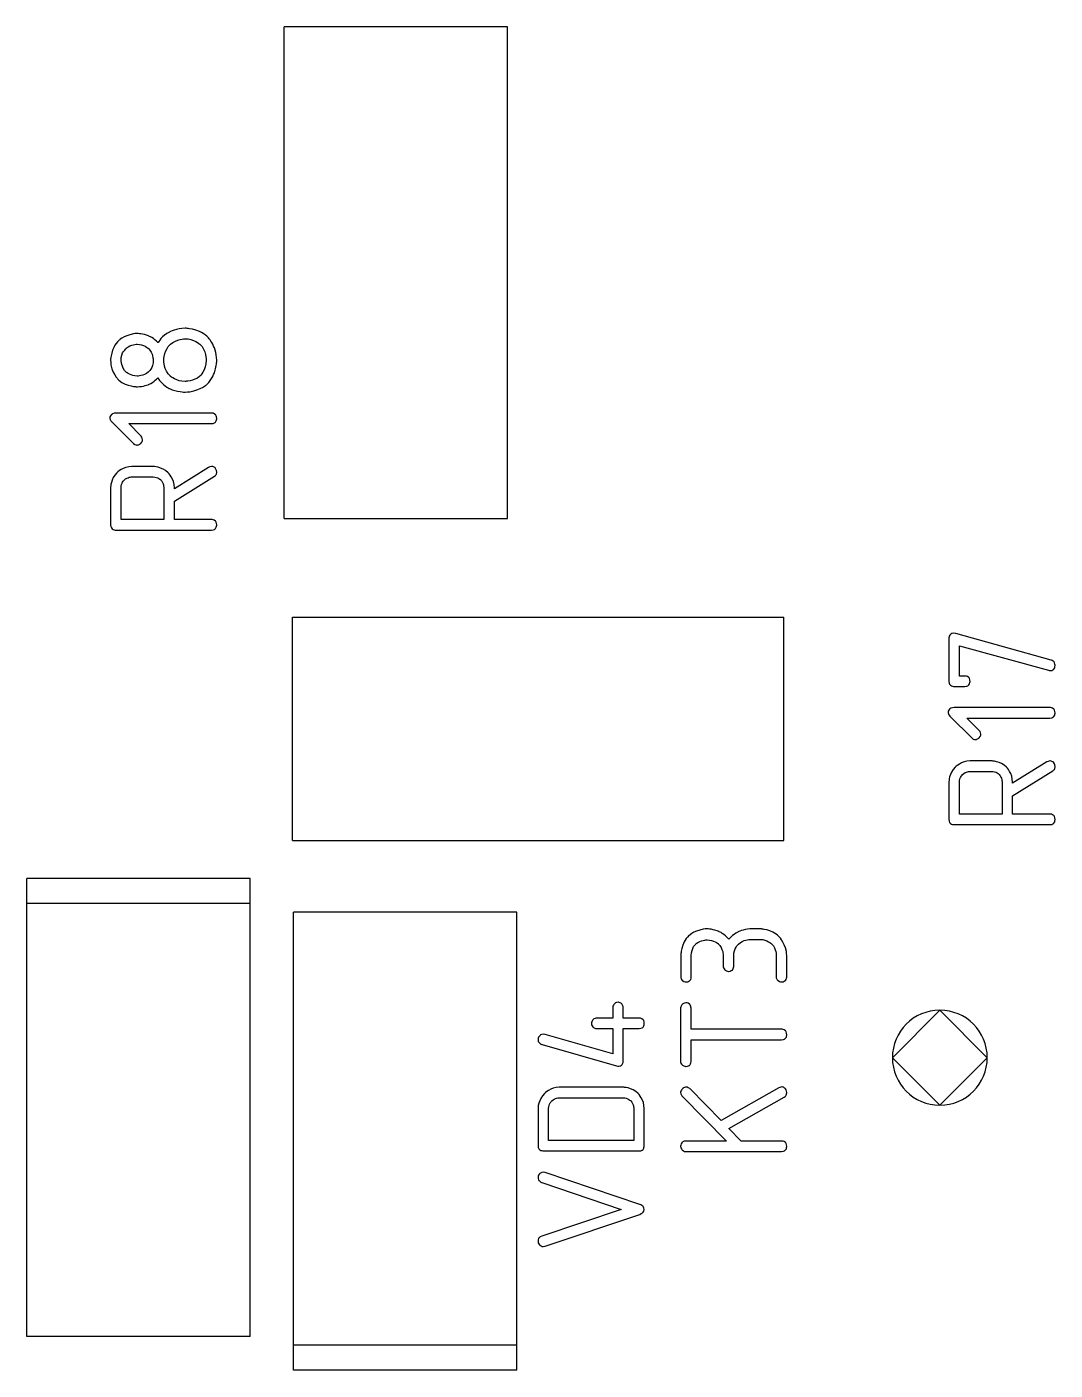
# Model space of a CAD drawing. Header units: inches. Extents: x 0 to 594, y -420 to 0.
# Drawn here: x 249.51 to 258.72, y -149.66 to -137.63 of the extents above; entities that cross this region are included whole.
import ezdxf

# ---------------------------------------------------------------- set-up
doc = ezdxf.new("R2010")
doc.units = ezdxf.units.IN
doc.header["$MEASUREMENT"] = 0

msp = doc.modelspace()

# ---------------------------------------------------------------- linework, layer by layer
at = {"color": 18, "true_color": 0x000000}
for p, q in [((253.812, -137.633), (251.812, -137.633)), ((251.812, -142.033), (251.812, -137.633)), ((253.812, -142.033), (253.812, -137.633)), ((250.896, -140.333), (250.871, -140.337)), ((250.925, -140.331), (250.896, -140.333)), ((250.926, -140.331), (250.925, -140.331)), ((250.93, -140.331), (250.926, -140.331)), ((250.936, -140.331), (250.93, -140.331)), ((250.943, -140.333), (250.936, -140.331)), ((250.953, -140.334), (250.943, -140.333)), ((250.964, -140.335), (250.953, -140.334)), ((250.991, -140.34), (250.964, -140.335)), ((250.32, -140.452), (250.307, -140.466)), ((250.333, -140.44), (250.32, -140.452)), ((250.334, -140.438), (250.333, -140.44)), ((250.335, -140.437), (250.334, -140.438)), ((250.34, -140.434), (250.335, -140.437)), ((250.345, -140.43), (250.34, -140.434)), ((250.359, -140.42), (250.345, -140.43)), ((250.379, -140.409), (250.359, -140.42)), ((250.403, -140.399), (250.379, -140.409)), ((250.431, -140.389), (250.403, -140.399)), ((250.462, -140.382), (250.431, -140.389)), ((250.479, -140.379), (250.462, -140.382)), ((250.498, -140.379), (250.479, -140.379)), ((250.5, -140.379), (250.498, -140.379)), ((250.506, -140.379), (250.5, -140.379)), ((250.517, -140.38), (250.506, -140.379)), ((250.53, -140.382), (250.517, -140.38)), ((250.545, -140.385), (250.53, -140.382)), ((250.562, -140.388), (250.545, -140.385)), ((250.581, -140.393), (250.562, -140.388)), ((250.599, -140.4), (250.581, -140.393)), ((250.602, -140.402), (250.599, -140.4)), ((250.607, -140.404), (250.602, -140.402)), ((250.616, -140.409), (250.607, -140.404)), ((250.627, -140.414), (250.616, -140.409)), ((250.641, -140.423), (250.627, -140.414)), ((250.655, -140.434), (250.641, -140.423)), ((250.67, -140.445), (250.655, -140.434)), ((250.682, -140.459), (250.67, -140.445)), ((250.689, -140.45), (250.684, -140.457)), ((250.698, -140.438), (250.689, -140.45)), ((250.709, -140.424), (250.698, -140.438)), ((250.723, -140.409), (250.709, -140.424)), ((250.741, -140.393), (250.723, -140.409)), ((250.761, -140.378), (250.741, -140.393)), ((250.785, -140.365), (250.761, -140.378)), ((250.788, -140.364), (250.785, -140.365)), ((250.796, -140.359), (250.788, -140.364)), ((250.809, -140.354), (250.796, -140.359)), ((250.827, -140.348), (250.809, -140.354)), ((250.816, -140.458), (250.839, -140.445)), ((250.847, -140.342), (250.827, -140.348)), ((250.839, -140.445), (250.86, -140.437)), ((250.871, -140.337), (250.847, -140.342)), ((250.86, -140.437), (250.881, -140.431)), ((250.881, -140.431), (250.898, -140.428)), ((250.898, -140.428), (250.912, -140.426)), ((250.912, -140.426), (250.918, -140.426)), ((250.918, -140.426), (250.922, -140.426)), ((250.922, -140.426), (250.923, -140.426)), ((250.923, -140.426), (250.925, -140.426)), ((250.925, -140.426), (250.953, -140.427)), ((250.953, -140.427), (250.978, -140.433)), ((250.978, -140.433), (251.001, -140.441)), ((251.022, -140.348), (250.991, -140.34)), ((251.001, -140.441), (251.021, -140.45)), ((251.021, -140.45), (251.036, -140.458)), ((251.054, -140.361), (251.022, -140.348)), ((251.071, -140.369), (251.054, -140.361)), ((251.088, -140.379), (251.071, -140.369)), ((251.105, -140.39), (251.088, -140.379)), ((251.121, -140.403), (251.105, -140.39)), ((251.122, -140.404), (251.121, -140.403)), ((251.125, -140.407), (251.122, -140.404)), ((251.129, -140.411), (251.125, -140.407)), ((251.135, -140.417), (251.129, -140.411)), ((251.142, -140.426), (251.135, -140.417)), ((251.149, -140.435), (251.142, -140.426)), ((251.157, -140.447), (251.149, -140.435)), ((251.164, -140.459), (251.157, -140.447)), ((250.268, -140.554), (250.262, -140.579)), ((250.276, -140.526), (250.268, -140.554)), ((250.289, -140.496), (250.276, -140.526)), ((250.297, -140.481), (250.289, -140.496)), ((250.307, -140.466), (250.297, -140.481)), ((250.354, -140.593), (250.359, -140.571)), ((250.359, -140.571), (250.366, -140.552)), ((250.366, -140.552), (250.375, -140.538)), ((250.375, -140.538), (250.385, -140.526)), ((250.385, -140.526), (250.392, -140.517)), ((250.392, -140.517), (250.397, -140.512)), ((250.397, -140.512), (250.399, -140.51)), ((250.399, -140.51), (250.414, -140.497)), ((250.414, -140.497), (250.431, -140.489)), ((250.431, -140.489), (250.447, -140.482)), ((250.447, -140.482), (250.462, -140.478)), ((250.462, -140.478), (250.476, -140.475)), ((250.476, -140.475), (250.486, -140.474)), ((250.486, -140.474), (250.493, -140.474)), ((250.493, -140.474), (250.496, -140.474)), ((250.496, -140.474), (250.517, -140.475)), ((250.517, -140.475), (250.536, -140.479)), ((250.536, -140.479), (250.553, -140.485)), ((250.553, -140.485), (250.567, -140.492)), ((250.567, -140.492), (250.579, -140.499)), ((250.579, -140.499), (250.588, -140.505)), ((250.588, -140.505), (250.593, -140.509)), ((250.593, -140.509), (250.595, -140.51)), ((250.595, -140.51), (250.61, -140.527)), ((250.61, -140.527), (250.62, -140.544)), ((250.62, -140.544), (250.629, -140.562)), ((250.629, -140.562), (250.634, -140.579)), ((250.684, -140.457), (250.682, -140.458)), ((250.682, -140.458), (250.682, -140.459)), ((250.737, -140.585), (250.744, -140.557)), ((250.744, -140.557), (250.754, -140.533)), ((250.754, -140.533), (250.764, -140.512)), ((250.764, -140.512), (250.775, -140.495)), ((250.775, -140.495), (250.785, -140.483)), ((250.785, -140.483), (250.792, -140.476)), ((250.792, -140.476), (250.794, -140.474)), ((250.794, -140.474), (250.795, -140.474)), ((250.795, -140.474), (250.816, -140.458)), ((251.036, -140.458), (251.047, -140.466)), ((251.047, -140.466), (251.054, -140.472)), ((251.054, -140.472), (251.057, -140.474)), ((251.057, -140.474), (251.077, -140.495)), ((251.077, -140.495), (251.091, -140.519)), ((251.091, -140.519), (251.101, -140.543)), ((251.101, -140.543), (251.108, -140.565)), ((251.108, -140.565), (251.112, -140.586)), ((251.173, -140.474), (251.164, -140.459)), ((251.181, -140.49), (251.173, -140.474)), ((251.188, -140.507), (251.181, -140.49)), ((251.195, -140.527), (251.188, -140.507)), ((251.201, -140.547), (251.195, -140.527)), ((251.205, -140.569), (251.201, -140.547)), ((251.208, -140.592), (251.205, -140.569)), ((250.259, -140.599), (250.258, -140.606)), ((250.258, -140.606), (250.258, -140.617)), ((250.258, -140.606), (250.258, -140.606)), ((250.258, -140.617), (250.259, -140.638)), ((250.261, -140.589), (250.259, -140.599)), ((250.259, -140.638), (250.261, -140.657)), ((250.262, -140.579), (250.261, -140.589)), ((250.261, -140.657), (250.269, -140.693)), ((250.269, -140.693), (250.282, -140.723)), ((250.352, -140.617), (250.354, -140.593)), ((250.352, -140.627), (250.352, -140.617)), ((250.355, -140.64), (250.352, -140.627)), ((250.354, -140.593), (250.354, -140.593)), ((250.358, -140.654), (250.355, -140.64)), ((250.364, -140.671), (250.358, -140.654)), ((250.372, -140.689), (250.364, -140.671)), ((250.383, -140.708), (250.372, -140.689)), ((250.617, -140.696), (250.609, -140.709)), ((250.626, -140.682), (250.617, -140.696)), ((250.633, -140.664), (250.626, -140.682)), ((250.638, -140.641), (250.633, -140.664)), ((250.634, -140.579), (250.637, -140.595)), ((250.637, -140.595), (250.638, -140.606)), ((250.638, -140.606), (250.64, -140.614)), ((250.64, -140.617), (250.638, -140.641)), ((250.64, -140.614), (250.64, -140.617)), ((250.734, -140.6), (250.737, -140.585)), ((250.734, -140.626), (250.734, -140.6)), ((250.736, -140.633), (250.734, -140.626)), ((250.737, -140.648), (250.736, -140.633)), ((250.737, -140.585), (250.737, -140.585)), ((250.741, -140.669), (250.737, -140.648)), ((250.748, -140.692), (250.741, -140.669)), ((250.76, -140.716), (250.748, -140.692)), ((251.105, -140.676), (251.097, -140.702)), ((251.112, -140.648), (251.105, -140.676)), ((251.112, -140.586), (251.114, -140.602)), ((251.115, -140.617), (251.112, -140.648)), ((251.114, -140.602), (251.115, -140.609)), ((251.115, -140.609), (251.115, -140.617)), ((251.188, -140.729), (251.198, -140.695)), ((251.198, -140.695), (251.202, -140.678)), ((251.202, -140.678), (251.205, -140.664)), ((251.205, -140.664), (251.207, -140.651)), ((251.207, -140.651), (251.208, -140.64)), ((251.209, -140.617), (251.208, -140.592)), ((251.208, -140.64), (251.209, -140.63)), ((251.209, -140.63), (251.209, -140.617)), ((250.282, -140.723), (250.295, -140.748)), ((250.295, -140.748), (250.309, -140.77)), ((250.309, -140.77), (250.316, -140.778)), ((250.316, -140.778), (250.321, -140.784)), ((250.321, -140.784), (250.326, -140.789)), ((250.326, -140.789), (250.33, -140.794)), ((250.33, -140.794), (250.331, -140.795)), ((250.331, -140.795), (250.333, -140.796)), ((250.333, -140.796), (250.359, -140.816)), ((250.359, -140.816), (250.388, -140.83)), ((250.399, -140.724), (250.383, -140.708)), ((250.4, -140.726), (250.399, -140.724)), ((250.406, -140.73), (250.4, -140.726)), ((250.414, -140.736), (250.406, -140.73)), ((250.426, -140.741), (250.414, -140.736)), ((250.441, -140.748), (250.426, -140.741)), ((250.457, -140.754), (250.441, -140.748)), ((250.476, -140.758), (250.457, -140.754)), ((250.496, -140.76), (250.476, -140.758)), ((250.499, -140.76), (250.496, -140.76)), ((250.506, -140.76), (250.499, -140.76)), ((250.517, -140.758), (250.506, -140.76)), ((250.53, -140.755), (250.517, -140.758)), ((250.547, -140.751), (250.53, -140.755)), ((250.562, -140.744), (250.547, -140.751)), ((250.579, -140.736), (250.562, -140.744)), ((250.595, -140.724), (250.579, -140.736)), ((250.596, -140.723), (250.595, -140.724)), ((250.602, -140.717), (250.596, -140.723)), ((250.609, -140.709), (250.602, -140.717)), ((250.617, -140.826), (250.633, -140.816)), ((250.633, -140.816), (250.647, -140.806)), ((250.647, -140.806), (250.658, -140.796)), ((250.658, -140.796), (250.668, -140.788)), ((250.668, -140.788), (250.675, -140.781)), ((250.675, -140.781), (250.679, -140.777)), ((250.679, -140.777), (250.681, -140.775)), ((250.681, -140.775), (250.696, -140.798)), ((250.696, -140.798), (250.713, -140.817)), ((250.774, -140.74), (250.76, -140.716)), ((250.794, -140.761), (250.774, -140.74)), ((250.796, -140.762), (250.794, -140.761)), ((250.803, -140.768), (250.796, -140.762)), ((250.815, -140.775), (250.803, -140.768)), ((250.83, -140.784), (250.815, -140.775)), ((250.85, -140.794), (250.83, -140.784)), ((250.873, -140.801), (250.85, -140.794)), ((250.896, -140.806), (250.873, -140.801)), ((250.925, -140.808), (250.896, -140.806)), ((250.926, -140.808), (250.925, -140.808)), ((250.927, -140.808), (250.926, -140.808)), ((250.932, -140.808), (250.927, -140.808)), ((250.937, -140.806), (250.932, -140.808)), ((250.951, -140.805), (250.937, -140.806)), ((250.97, -140.802), (250.951, -140.805)), ((250.991, -140.796), (250.97, -140.802)), ((251.012, -140.788), (250.991, -140.796)), ((251.035, -140.777), (251.012, -140.788)), ((251.056, -140.761), (251.035, -140.777)), ((251.059, -140.758), (251.056, -140.761)), ((251.066, -140.751), (251.059, -140.758)), ((251.074, -140.739), (251.066, -140.751)), ((251.085, -140.723), (251.074, -140.739)), ((251.097, -140.702), (251.085, -140.723)), ((251.122, -140.832), (251.138, -140.816)), ((251.138, -140.816), (251.15, -140.799)), ((251.15, -140.799), (251.163, -140.782)), ((251.163, -140.782), (251.173, -140.764)), ((251.173, -140.764), (251.181, -140.746)), ((251.181, -140.746), (251.188, -140.729)), ((250.388, -140.83), (250.416, -140.84)), ((250.416, -140.84), (250.441, -140.847)), ((250.441, -140.847), (250.464, -140.851)), ((250.464, -140.851), (250.474, -140.853)), ((250.474, -140.853), (250.482, -140.853)), ((250.482, -140.853), (250.488, -140.854)), ((250.488, -140.854), (250.493, -140.854)), ((250.493, -140.854), (250.496, -140.854)), ((250.496, -140.854), (250.498, -140.854)), ((250.498, -140.854), (250.517, -140.853)), ((250.517, -140.853), (250.536, -140.851)), ((250.536, -140.851), (250.553, -140.848)), ((250.553, -140.848), (250.568, -140.844)), ((250.568, -140.844), (250.581, -140.84)), ((250.581, -140.84), (250.591, -140.837)), ((250.591, -140.837), (250.596, -140.836)), ((250.596, -140.836), (250.599, -140.834)), ((250.599, -140.834), (250.617, -140.826)), ((250.713, -140.817), (250.732, -140.834)), ((250.732, -140.834), (250.747, -140.847)), ((250.747, -140.847), (250.763, -140.858)), ((250.763, -140.858), (250.774, -140.865)), ((250.774, -140.865), (250.782, -140.87)), ((250.782, -140.87), (250.784, -140.871)), ((250.784, -140.871), (250.785, -140.871)), ((250.785, -140.871), (250.809, -140.881)), ((250.809, -140.881), (250.834, -140.889)), ((250.834, -140.889), (250.858, -140.895)), ((250.858, -140.895), (250.88, -140.898)), ((250.88, -140.898), (250.898, -140.901)), ((250.898, -140.901), (250.912, -140.902)), ((250.912, -140.902), (250.918, -140.902)), ((250.918, -140.902), (250.922, -140.902)), ((250.922, -140.902), (250.923, -140.902)), ((250.923, -140.902), (250.925, -140.902)), ((250.925, -140.902), (250.946, -140.901)), ((250.946, -140.901), (250.967, -140.899)), ((250.967, -140.899), (251.005, -140.891)), ((251.005, -140.891), (251.039, -140.879)), ((251.039, -140.879), (251.067, -140.867)), ((251.067, -140.867), (251.08, -140.86)), ((251.08, -140.86), (251.091, -140.854)), ((251.091, -140.854), (251.099, -140.848)), ((251.099, -140.848), (251.108, -140.843)), ((251.108, -140.843), (251.114, -140.839)), ((251.114, -140.839), (251.118, -140.834)), ((251.118, -140.834), (251.121, -140.833)), ((251.121, -140.833), (251.122, -140.832)), ((250.252, -141.123), (250.251, -141.129)), ((250.251, -141.129), (250.251, -141.13)), ((250.251, -141.129), (250.251, -141.129)), ((250.251, -141.13), (250.252, -141.139)), ((250.256, -141.115), (250.252, -141.123)), ((250.252, -141.139), (250.254, -141.146)), ((250.254, -141.146), (250.255, -141.152)), ((250.255, -141.152), (250.256, -141.153)), ((250.265, -141.104), (250.256, -141.115)), ((250.256, -141.153), (250.261, -141.16)), ((250.261, -141.16), (250.266, -141.167)), ((250.268, -141.102), (250.265, -141.104)), ((250.266, -141.167), (250.271, -141.171)), ((250.276, -141.097), (250.268, -141.102)), ((250.271, -141.171), (250.272, -141.173)), ((250.272, -141.173), (250.464, -141.363)), ((250.289, -141.092), (250.276, -141.097)), ((250.306, -141.091), (250.289, -141.092)), ((251.163, -141.091), (250.306, -141.091)), ((251.164, -141.091), (251.163, -141.091)), ((251.167, -141.091), (251.164, -141.091)), ((251.176, -141.092), (251.167, -141.091)), ((251.187, -141.097), (251.176, -141.092)), ((251.198, -141.105), (251.187, -141.097)), ((251.19, -141.178), (251.195, -141.174)), ((251.195, -141.174), (251.198, -141.171)), ((251.2, -141.108), (251.198, -141.105)), ((251.198, -141.171), (251.205, -141.16)), ((251.204, -141.114), (251.2, -141.108)), ((251.208, -141.125), (251.204, -141.114)), ((251.205, -141.16), (251.208, -141.15)), ((251.209, -141.139), (251.208, -141.125)), ((251.208, -141.15), (251.209, -141.142)), ((251.209, -141.142), (251.209, -141.139)), ((250.53, -141.295), (250.42, -141.185)), ((250.42, -141.185), (251.163, -141.185)), ((250.533, -141.298), (250.53, -141.295)), ((251.163, -141.185), (251.178, -141.183)), ((251.178, -141.183), (251.19, -141.178)), ((250.464, -141.363), (250.475, -141.371)), ((250.475, -141.371), (250.486, -141.376)), ((250.486, -141.376), (250.493, -141.377)), ((250.493, -141.377), (250.495, -141.377)), ((250.495, -141.377), (250.496, -141.377)), ((250.496, -141.377), (250.503, -141.376)), ((250.503, -141.376), (250.509, -141.374)), ((250.509, -141.374), (250.52, -141.369)), ((250.52, -141.369), (250.527, -141.364)), ((250.527, -141.364), (250.529, -141.362)), ((250.529, -141.362), (250.53, -141.362)), ((250.53, -141.362), (250.538, -141.35)), ((250.537, -141.305), (250.533, -141.298)), ((250.541, -141.317), (250.537, -141.305)), ((250.538, -141.35), (250.543, -141.339)), ((250.544, -141.329), (250.541, -141.317)), ((250.543, -141.339), (250.544, -141.332)), ((250.544, -141.332), (250.544, -141.329)), ((250.296, -141.645), (250.282, -141.668)), ((250.314, -141.624), (250.296, -141.645)), ((250.317, -141.621), (250.314, -141.624)), ((250.324, -141.615), (250.317, -141.621)), ((250.337, -141.605), (250.324, -141.615)), ((250.352, -141.596), (250.337, -141.605)), ((250.372, -141.586), (250.352, -141.596)), ((250.395, -141.576), (250.372, -141.586)), ((250.42, -141.57), (250.395, -141.576)), ((250.448, -141.567), (250.42, -141.57)), ((250.638, -141.567), (250.448, -141.567)), ((250.64, -141.567), (250.638, -141.567)), ((250.641, -141.567), (250.64, -141.567)), ((250.646, -141.567), (250.641, -141.567)), ((250.651, -141.569), (250.646, -141.567)), ((250.667, -141.57), (250.651, -141.569)), ((250.685, -141.574), (250.667, -141.57)), ((250.706, -141.582), (250.685, -141.574)), ((250.729, -141.591), (250.706, -141.582)), ((250.751, -141.605), (250.729, -141.591)), ((250.774, -141.624), (250.751, -141.605)), ((250.777, -141.627), (250.774, -141.624)), ((250.782, -141.634), (250.777, -141.627)), ((250.791, -141.646), (250.782, -141.634)), ((250.801, -141.662), (250.791, -141.646)), ((251.136, -141.576), (250.829, -141.768)), ((250.829, -141.88), (251.188, -141.656)), ((251.147, -141.572), (251.136, -141.576)), ((251.163, -141.567), (251.147, -141.572)), ((251.164, -141.567), (251.163, -141.567)), ((251.166, -141.567), (251.164, -141.567)), ((251.174, -141.569), (251.166, -141.567)), ((251.185, -141.574), (251.174, -141.569)), ((251.191, -141.577), (251.185, -141.574)), ((251.188, -141.656), (251.197, -141.649)), ((251.197, -141.583), (251.191, -141.577)), ((251.198, -141.586), (251.197, -141.583)), ((251.197, -141.649), (251.202, -141.644)), ((251.202, -141.593), (251.198, -141.586)), ((251.208, -141.604), (251.202, -141.593)), ((251.202, -141.644), (251.205, -141.639)), ((251.205, -141.639), (251.207, -141.638)), ((251.207, -141.638), (251.208, -141.631)), ((251.209, -141.618), (251.208, -141.604)), ((251.208, -141.631), (251.209, -141.624)), ((251.209, -141.624), (251.209, -141.618)), ((250.259, -141.745), (250.258, -141.751)), ((250.258, -141.751), (250.258, -142.092)), ((250.258, -141.751), (250.258, -141.751)), ((250.261, -141.73), (250.259, -141.745)), ((250.265, -141.711), (250.261, -141.73)), ((250.272, -141.69), (250.265, -141.711)), ((250.282, -141.668), (250.272, -141.69)), ((250.352, -141.758), (250.354, -141.744)), ((250.352, -142.044), (250.352, -141.758)), ((250.354, -141.744), (250.357, -141.73)), ((250.354, -141.744), (250.354, -141.744)), ((250.357, -141.73), (250.361, -141.718)), ((250.361, -141.718), (250.366, -141.708)), ((250.366, -141.708), (250.372, -141.701)), ((250.372, -141.701), (250.376, -141.694)), ((250.376, -141.694), (250.379, -141.691)), ((250.379, -141.691), (250.381, -141.69)), ((250.381, -141.69), (250.392, -141.68)), ((250.392, -141.68), (250.403, -141.673)), ((250.403, -141.673), (250.414, -141.669)), ((250.414, -141.669), (250.424, -141.665)), ((250.424, -141.665), (250.434, -141.663)), ((250.434, -141.663), (250.441, -141.662)), ((250.441, -141.662), (250.447, -141.662)), ((250.447, -141.662), (250.448, -141.662)), ((250.448, -141.662), (250.64, -141.662)), ((250.64, -141.662), (250.655, -141.663)), ((250.655, -141.663), (250.668, -141.666)), ((250.668, -141.666), (250.681, -141.67)), ((250.681, -141.67), (250.691, -141.676)), ((250.691, -141.676), (250.698, -141.682)), ((250.698, -141.682), (250.705, -141.686)), ((250.705, -141.686), (250.708, -141.689)), ((250.708, -141.689), (250.709, -141.69)), ((250.709, -141.69), (250.717, -141.701)), ((250.717, -141.701), (250.723, -141.713)), ((250.723, -141.713), (250.729, -141.724)), ((250.729, -141.724), (250.732, -141.734)), ((250.732, -141.734), (250.733, -141.744)), ((250.733, -141.744), (250.734, -141.751)), ((250.734, -141.751), (250.734, -142.044)), ((250.812, -141.682), (250.801, -141.662)), ((250.82, -141.704), (250.812, -141.682)), ((250.826, -141.731), (250.82, -141.704)), ((250.829, -141.759), (250.826, -141.731)), ((250.829, -141.768), (250.829, -141.759)), ((250.829, -142.044), (250.829, -141.88)), ((250.258, -142.092), (250.259, -142.107)), ((250.259, -142.107), (250.265, -142.119)), ((250.265, -142.119), (250.273, -142.127)), ((250.273, -142.127), (250.282, -142.133)), ((250.282, -142.133), (250.29, -142.136)), ((250.29, -142.136), (250.299, -142.137)), ((250.299, -142.137), (250.304, -142.138)), ((250.304, -142.138), (250.306, -142.138)), ((250.306, -142.138), (251.163, -142.138)), ((250.734, -142.044), (250.352, -142.044)), ((251.163, -142.044), (250.829, -142.044)), ((251.164, -142.044), (251.163, -142.044)), ((251.163, -142.138), (251.178, -142.136)), ((251.167, -142.044), (251.164, -142.044)), ((251.176, -142.045), (251.167, -142.044)), ((251.187, -142.05), (251.176, -142.045)), ((251.178, -142.136), (251.19, -142.131)), ((251.198, -142.058), (251.187, -142.05)), ((251.19, -142.131), (251.195, -142.127)), ((251.195, -142.127), (251.198, -142.124)), ((251.2, -142.061), (251.198, -142.058)), ((251.198, -142.124), (251.205, -142.113)), ((251.204, -142.066), (251.2, -142.061)), ((251.208, -142.078), (251.204, -142.066)), ((251.205, -142.113), (251.208, -142.103)), ((251.209, -142.092), (251.208, -142.078)), ((251.208, -142.103), (251.209, -142.095)), ((251.209, -142.095), (251.209, -142.092)), ((251.812, -142.033), (253.812, -142.033)), ((251.888, -144.918), (251.888, -142.918)), ((251.888, -142.918), (256.288, -142.918)), ((256.288, -144.918), (256.288, -142.918)), ((257.768, -143.094), (257.766, -143.103)), ((257.77, -143.086), (257.768, -143.094)), ((257.776, -143.077), (257.77, -143.086)), ((257.783, -143.069), (257.776, -143.077)), ((257.793, -143.063), (257.783, -143.069)), ((257.806, -143.062), (257.793, -143.063)), ((257.827, -143.065), (257.806, -143.062)), ((258.683, -143.303), (257.827, -143.065)), ((257.766, -143.103), (257.766, -143.492)), ((257.766, -143.103), (257.766, -143.103)), ((257.861, -143.444), (257.861, -143.173)), ((257.861, -143.173), (258.659, -143.393)), ((258.685, -143.303), (258.683, -143.303)), ((258.691, -143.306), (258.685, -143.303)), ((258.699, -143.31), (258.691, -143.306)), ((258.708, -143.318), (258.699, -143.31)), ((258.709, -143.321), (258.708, -143.318)), ((258.712, -143.327), (258.709, -143.321)), ((258.716, -143.337), (258.712, -143.327)), ((258.718, -143.348), (258.716, -143.337)), ((257.909, -143.444), (257.861, -143.444)), ((257.91, -143.444), (257.909, -143.444)), ((257.913, -143.444), (257.91, -143.444)), ((257.917, -143.444), (257.913, -143.444)), ((257.923, -143.445), (257.917, -143.444)), ((257.934, -143.449), (257.923, -143.445)), ((257.945, -143.458), (257.934, -143.449)), ((257.947, -143.461), (257.945, -143.458)), ((257.951, -143.466), (257.947, -143.461)), ((258.659, -143.393), (258.663, -143.394)), ((258.663, -143.394), (258.667, -143.396)), ((258.667, -143.396), (258.671, -143.396)), ((258.671, -143.396), (258.673, -143.396)), ((258.673, -143.396), (258.687, -143.394)), ((258.687, -143.394), (258.698, -143.389)), ((258.698, -143.389), (258.704, -143.385)), ((258.704, -143.385), (258.707, -143.383)), ((258.707, -143.383), (258.714, -143.372)), ((258.714, -143.372), (258.716, -143.361)), ((258.716, -143.361), (258.718, -143.351)), ((258.718, -143.351), (258.718, -143.348)), ((257.766, -143.492), (257.768, -143.507)), ((257.768, -143.507), (257.773, -143.518)), ((257.773, -143.518), (257.782, -143.527)), ((257.782, -143.527), (257.79, -143.533)), ((257.79, -143.533), (257.799, -143.535)), ((257.799, -143.535), (257.807, -143.537)), ((257.807, -143.537), (257.813, -143.538)), ((257.813, -143.538), (257.814, -143.538)), ((257.814, -143.538), (257.91, -143.538)), ((257.91, -143.538), (257.926, -143.535)), ((257.926, -143.535), (257.937, -143.531)), ((257.937, -143.531), (257.942, -143.527)), ((257.942, -143.527), (257.945, -143.524)), ((257.945, -143.524), (257.952, -143.513)), ((257.955, -143.478), (257.951, -143.466)), ((257.952, -143.513), (257.955, -143.503)), ((257.957, -143.492), (257.955, -143.478)), ((257.955, -143.503), (257.957, -143.494)), ((257.957, -143.494), (257.957, -143.492)), ((257.761, -143.759), (257.759, -143.765)), ((257.759, -143.765), (257.759, -143.767)), ((257.759, -143.765), (257.759, -143.765)), ((257.759, -143.767), (257.761, -143.775)), ((257.765, -143.751), (257.761, -143.759)), ((257.761, -143.775), (257.762, -143.782)), ((257.762, -143.782), (257.763, -143.788)), ((257.763, -143.788), (257.765, -143.789)), ((257.773, -143.74), (257.765, -143.751)), ((257.765, -143.789), (257.769, -143.796)), ((257.769, -143.796), (257.775, -143.803)), ((257.776, -143.738), (257.773, -143.74)), ((257.775, -143.803), (257.779, -143.807)), ((257.785, -143.733), (257.776, -143.738)), ((257.779, -143.807), (257.78, -143.809)), ((257.78, -143.809), (257.972, -143.999)), ((257.797, -143.728), (257.785, -143.733)), ((257.814, -143.727), (257.797, -143.728)), ((258.671, -143.727), (257.814, -143.727)), ((258.038, -143.931), (257.928, -143.822)), ((257.928, -143.822), (258.671, -143.822)), ((258.673, -143.727), (258.671, -143.727)), ((258.671, -143.822), (258.687, -143.819)), ((258.675, -143.727), (258.673, -143.727)), ((258.684, -143.728), (258.675, -143.727)), ((258.695, -143.733), (258.684, -143.728)), ((258.687, -143.819), (258.698, -143.814)), ((258.707, -143.741), (258.695, -143.733)), ((258.698, -143.814), (258.704, -143.81)), ((258.704, -143.81), (258.707, -143.807)), ((258.708, -143.744), (258.707, -143.741)), ((258.707, -143.807), (258.714, -143.796)), ((258.712, -143.75), (258.708, -143.744)), ((258.716, -143.761), (258.712, -143.75)), ((258.714, -143.796), (258.716, -143.786)), ((258.718, -143.775), (258.716, -143.761)), ((258.716, -143.786), (258.718, -143.778)), ((258.718, -143.778), (258.718, -143.775)), ((258.041, -143.934), (258.038, -143.931)), ((258.045, -143.941), (258.041, -143.934)), ((258.05, -143.953), (258.045, -143.941)), ((257.972, -143.999), (257.983, -144.008)), ((257.983, -144.008), (257.995, -144.012)), ((257.995, -144.012), (258.002, -144.013)), ((258.002, -144.013), (258.003, -144.013)), ((258.003, -144.013), (258.004, -144.013)), ((258.004, -144.013), (258.012, -144.012)), ((258.012, -144.012), (258.017, -144.01)), ((258.017, -144.01), (258.028, -144.005)), ((258.028, -144.005), (258.035, -144.001)), ((258.035, -144.001), (258.037, -143.998)), ((258.037, -143.998), (258.038, -143.998)), ((258.038, -143.998), (258.047, -143.986)), ((258.047, -143.986), (258.051, -143.975)), ((258.052, -143.965), (258.05, -143.953)), ((258.051, -143.975), (258.052, -143.968)), ((258.052, -143.968), (258.052, -143.965)), ((257.79, -144.304), (257.78, -144.326)), ((257.804, -144.281), (257.79, -144.304)), ((257.823, -144.26), (257.804, -144.281)), ((257.825, -144.257), (257.823, -144.26)), ((257.832, -144.251), (257.825, -144.257)), ((257.845, -144.242), (257.832, -144.251)), ((257.861, -144.232), (257.845, -144.242)), ((257.88, -144.222), (257.861, -144.232)), ((257.903, -144.212), (257.88, -144.222)), ((257.928, -144.206), (257.903, -144.212)), ((257.923, -144.305), (257.933, -144.301)), ((257.957, -144.204), (257.928, -144.206)), ((257.933, -144.301), (257.942, -144.299)), ((257.942, -144.299), (257.949, -144.298)), ((257.949, -144.298), (257.955, -144.298)), ((257.955, -144.298), (257.957, -144.298)), ((258.147, -144.204), (257.957, -144.204)), ((257.957, -144.298), (258.148, -144.298)), ((258.148, -144.204), (258.147, -144.204)), ((258.15, -144.204), (258.148, -144.204)), ((258.148, -144.298), (258.164, -144.299)), ((258.154, -144.204), (258.15, -144.204)), ((258.16, -144.205), (258.154, -144.204)), ((258.175, -144.206), (258.16, -144.205)), ((258.164, -144.299), (258.176, -144.302)), ((258.193, -144.211), (258.175, -144.206)), ((258.176, -144.302), (258.189, -144.306)), ((258.215, -144.218), (258.193, -144.211)), ((258.237, -144.228), (258.215, -144.218)), ((258.26, -144.242), (258.237, -144.228)), ((258.282, -144.26), (258.26, -144.242)), ((258.285, -144.263), (258.282, -144.26)), ((258.291, -144.27), (258.285, -144.263)), ((258.299, -144.282), (258.291, -144.27)), ((258.309, -144.298), (258.299, -144.282)), ((258.32, -144.318), (258.309, -144.298)), ((258.644, -144.212), (258.337, -144.404)), ((258.337, -144.516), (258.697, -144.292)), ((258.656, -144.208), (258.644, -144.212)), ((258.671, -144.204), (258.656, -144.208)), ((258.673, -144.204), (258.671, -144.204)), ((258.674, -144.204), (258.673, -144.204)), ((258.683, -144.205), (258.674, -144.204)), ((258.694, -144.211), (258.683, -144.205)), ((258.699, -144.213), (258.694, -144.211)), ((258.697, -144.292), (258.705, -144.285)), ((258.705, -144.219), (258.699, -144.213)), ((258.707, -144.222), (258.705, -144.219)), ((258.705, -144.285), (258.711, -144.28)), ((258.711, -144.229), (258.707, -144.222)), ((258.716, -144.24), (258.711, -144.229)), ((258.711, -144.28), (258.714, -144.275)), ((258.714, -144.275), (258.715, -144.274)), ((258.715, -144.274), (258.716, -144.267)), ((258.718, -144.254), (258.716, -144.24)), ((258.716, -144.267), (258.718, -144.26)), ((258.718, -144.26), (258.718, -144.254)), ((257.768, -144.381), (257.766, -144.387)), ((257.766, -144.387), (257.766, -144.728)), ((257.766, -144.387), (257.766, -144.387)), ((257.769, -144.366), (257.768, -144.381)), ((257.773, -144.347), (257.769, -144.366)), ((257.78, -144.326), (257.773, -144.347)), ((257.861, -144.394), (257.862, -144.38)), ((257.861, -144.68), (257.861, -144.394)), ((257.862, -144.38), (257.865, -144.366)), ((257.862, -144.38), (257.862, -144.38)), ((257.865, -144.366), (257.869, -144.354)), ((257.869, -144.354), (257.875, -144.345)), ((257.875, -144.345), (257.88, -144.337)), ((257.88, -144.337), (257.885, -144.33)), ((257.885, -144.33), (257.887, -144.328)), ((257.887, -144.328), (257.889, -144.326)), ((257.889, -144.326), (257.9, -144.316)), ((257.9, -144.316), (257.911, -144.309)), ((257.911, -144.309), (257.923, -144.305)), ((258.189, -144.306), (258.199, -144.312)), ((258.199, -144.312), (258.206, -144.318)), ((258.206, -144.318), (258.213, -144.322)), ((258.213, -144.322), (258.216, -144.325)), ((258.216, -144.325), (258.217, -144.326)), ((258.217, -144.326), (258.226, -144.337)), ((258.226, -144.337), (258.231, -144.349)), ((258.231, -144.349), (258.237, -144.36)), ((258.237, -144.36), (258.24, -144.37)), ((258.24, -144.37), (258.241, -144.38)), ((258.241, -144.38), (258.243, -144.387)), ((258.243, -144.387), (258.243, -144.68)), ((258.329, -144.34), (258.32, -144.318)), ((258.334, -144.367), (258.329, -144.34)), ((258.337, -144.395), (258.334, -144.367)), ((258.337, -144.404), (258.337, -144.395)), ((258.337, -144.68), (258.337, -144.516)), ((257.766, -144.728), (257.768, -144.743)), ((257.768, -144.743), (257.773, -144.755)), ((257.773, -144.755), (257.782, -144.763)), ((257.782, -144.763), (257.79, -144.769)), ((257.79, -144.769), (257.799, -144.772)), ((257.799, -144.772), (257.807, -144.773)), ((257.807, -144.773), (257.813, -144.774)), ((257.813, -144.774), (257.814, -144.774)), ((257.814, -144.774), (258.671, -144.774)), ((258.243, -144.68), (257.861, -144.68)), ((258.671, -144.68), (258.337, -144.68)), ((258.673, -144.68), (258.671, -144.68)), ((258.671, -144.774), (258.687, -144.772)), ((258.675, -144.68), (258.673, -144.68)), ((258.684, -144.681), (258.675, -144.68)), ((258.695, -144.686), (258.684, -144.681)), ((258.687, -144.772), (258.698, -144.767)), ((258.707, -144.694), (258.695, -144.686)), ((258.698, -144.767), (258.704, -144.763)), ((258.704, -144.763), (258.707, -144.76)), ((258.708, -144.697), (258.707, -144.694)), ((258.707, -144.76), (258.714, -144.749)), ((258.712, -144.703), (258.708, -144.697)), ((258.716, -144.714), (258.712, -144.703)), ((258.714, -144.749), (258.716, -144.739)), ((258.718, -144.728), (258.716, -144.714)), ((258.716, -144.739), (258.718, -144.731)), ((258.718, -144.731), (258.718, -144.728)), ((251.888, -144.918), (256.288, -144.918)), ((249.508, -149.358), (249.508, -145.258)), ((250.893, -145.258), (249.508, -145.258)), ((251.508, -145.258), (250.893, -145.258)), ((251.508, -149.358), (251.508, -145.258)), ((251.508, -145.482), (249.508, -145.482)), ((251.508, -145.812), (251.508, -145.482)), ((253.897, -145.558), (251.897, -145.558)), ((251.897, -149.658), (251.897, -145.558)), ((253.897, -149.658), (253.897, -145.558)), ((255.483, -145.737), (255.465, -145.749)), ((255.507, -145.727), (255.483, -145.737)), ((255.535, -145.718), (255.507, -145.727)), ((255.566, -145.71), (255.535, -145.718)), ((255.583, -145.708), (255.566, -145.71)), ((255.602, -145.708), (255.583, -145.708)), ((255.604, -145.708), (255.602, -145.708)), ((255.611, -145.708), (255.604, -145.708)), ((255.623, -145.709), (255.611, -145.708)), ((255.637, -145.71), (255.623, -145.709)), ((255.654, -145.715), (255.637, -145.71)), ((255.671, -145.719), (255.654, -145.715)), ((255.69, -145.725), (255.671, -145.719)), ((255.709, -145.732), (255.69, -145.725)), ((255.71, -145.733), (255.709, -145.732)), ((255.717, -145.736), (255.71, -145.733)), ((255.726, -145.741), (255.717, -145.736)), ((255.737, -145.749), (255.726, -145.741)), ((255.858, -145.746), (255.843, -145.757)), ((255.876, -145.736), (255.858, -145.746)), ((255.879, -145.734), (255.876, -145.736)), ((255.885, -145.732), (255.879, -145.734)), ((255.895, -145.727), (255.885, -145.732)), ((255.909, -145.722), (255.895, -145.727)), ((255.924, -145.718), (255.909, -145.722)), ((255.943, -145.713), (255.924, -145.718)), ((255.962, -145.709), (255.943, -145.713)), ((255.984, -145.708), (255.962, -145.709)), ((256.078, -145.708), (255.984, -145.708)), ((256.079, -145.708), (256.078, -145.708)), ((256.082, -145.708), (256.079, -145.708)), ((256.088, -145.708), (256.082, -145.708)), ((256.095, -145.709), (256.088, -145.708)), ((256.102, -145.709), (256.095, -145.709)), ((256.112, -145.712), (256.102, -145.709)), ((256.136, -145.716), (256.112, -145.712)), ((256.161, -145.725), (256.136, -145.716)), ((256.189, -145.737), (256.161, -145.725)), ((256.203, -145.746), (256.189, -145.737)), ((256.218, -145.754), (256.203, -145.746)), ((255.383, -145.853), (255.373, -145.882)), ((255.396, -145.823), (255.383, -145.853)), ((255.404, -145.809), (255.396, -145.823)), ((255.414, -145.795), (255.404, -145.809)), ((255.425, -145.781), (255.414, -145.795)), ((255.438, -145.768), (255.425, -145.781)), ((255.439, -145.767), (255.438, -145.768)), ((255.441, -145.765), (255.439, -145.767)), ((255.445, -145.763), (255.441, -145.765)), ((255.451, -145.758), (255.445, -145.763)), ((255.465, -145.749), (255.451, -145.758)), ((255.473, -145.882), (255.48, -145.867)), ((255.48, -145.867), (255.489, -145.856)), ((255.489, -145.856), (255.496, -145.847)), ((255.496, -145.847), (255.501, -145.842)), ((255.501, -145.842), (255.503, -145.84)), ((255.503, -145.84), (255.518, -145.829)), ((255.518, -145.829), (255.535, -145.82)), ((255.535, -145.82), (255.551, -145.815)), ((255.551, -145.815), (255.566, -145.811)), ((255.566, -145.811), (255.58, -145.808)), ((255.58, -145.808), (255.59, -145.806)), ((255.59, -145.806), (255.597, -145.806)), ((255.597, -145.806), (255.6, -145.806)), ((255.6, -145.806), (255.621, -145.808)), ((255.621, -145.808), (255.641, -145.812)), ((255.641, -145.812), (255.658, -145.818)), ((255.658, -145.818), (255.672, -145.823)), ((255.672, -145.823), (255.685, -145.83)), ((255.685, -145.83), (255.693, -145.836)), ((255.693, -145.836), (255.699, -145.84)), ((255.699, -145.84), (255.7, -145.842)), ((255.7, -145.842), (255.716, -145.857)), ((255.716, -145.857), (255.726, -145.875)), ((255.751, -145.758), (255.737, -145.749)), ((255.765, -145.77), (255.751, -145.758)), ((255.781, -145.784), (255.765, -145.77)), ((255.795, -145.801), (255.781, -145.784)), ((255.796, -145.799), (255.795, -145.801)), ((255.8, -145.794), (255.796, -145.799)), ((255.807, -145.787), (255.8, -145.794)), ((255.817, -145.778), (255.807, -145.787)), ((255.828, -145.767), (255.817, -145.778)), ((255.843, -145.757), (255.828, -145.767)), ((255.861, -145.873), (255.868, -145.86)), ((255.868, -145.86), (255.875, -145.851)), ((255.875, -145.851), (255.881, -145.846)), ((255.881, -145.846), (255.882, -145.844)), ((255.882, -145.844), (255.899, -145.83)), ((255.899, -145.83), (255.916, -145.82)), ((255.916, -145.82), (255.933, -145.812)), ((255.933, -145.812), (255.948, -145.808)), ((255.948, -145.808), (255.962, -145.805)), ((255.962, -145.805), (255.974, -145.802)), ((255.974, -145.802), (255.981, -145.802)), ((255.981, -145.802), (255.984, -145.802)), ((255.984, -145.802), (256.078, -145.802)), ((256.078, -145.802), (256.099, -145.804)), ((256.099, -145.804), (256.119, -145.809)), ((256.119, -145.809), (256.136, -145.815)), ((256.136, -145.815), (256.151, -145.823)), ((256.151, -145.823), (256.163, -145.83)), ((256.163, -145.83), (256.172, -145.837)), ((256.172, -145.837), (256.178, -145.843)), ((256.178, -145.843), (256.179, -145.844)), ((256.179, -145.844), (256.194, -145.861)), ((256.194, -145.861), (256.203, -145.878)), ((256.232, -145.765), (256.218, -145.754)), ((256.246, -145.778), (256.232, -145.765)), ((256.247, -145.78), (256.246, -145.778)), ((256.249, -145.781), (256.247, -145.78)), ((256.251, -145.785), (256.249, -145.781)), ((256.257, -145.791), (256.251, -145.785)), ((256.267, -145.805), (256.257, -145.791)), ((256.28, -145.826), (256.267, -145.805)), ((256.292, -145.85), (256.28, -145.826)), ((256.304, -145.878), (256.292, -145.85)), ((255.366, -145.928), (255.365, -145.935)), ((255.365, -145.935), (255.365, -146.145)), ((255.365, -145.935), (255.365, -145.935)), ((255.368, -145.918), (255.366, -145.928)), ((255.369, -145.906), (255.368, -145.918)), ((255.373, -145.882), (255.369, -145.906)), ((255.459, -145.946), (255.461, -145.922)), ((255.459, -146.139), (255.459, -145.946)), ((255.461, -145.922), (255.466, -145.901)), ((255.466, -145.901), (255.473, -145.882)), ((255.726, -145.875), (255.734, -145.892)), ((255.734, -145.892), (255.74, -145.909)), ((255.74, -145.909), (255.742, -145.923)), ((255.742, -145.923), (255.744, -145.935)), ((255.744, -145.935), (255.745, -145.943)), ((255.745, -145.943), (255.745, -146.049)), ((255.84, -145.946), (255.841, -145.925)), ((255.84, -146.045), (255.84, -145.946)), ((255.841, -145.925), (255.847, -145.905)), ((255.847, -145.905), (255.852, -145.887)), ((255.852, -145.887), (255.861, -145.873)), ((256.203, -145.878), (256.211, -145.895)), ((256.211, -145.895), (256.215, -145.911)), ((256.215, -145.911), (256.218, -145.925)), ((256.218, -145.925), (256.22, -145.936)), ((256.22, -145.936), (256.22, -146.145)), ((256.312, -145.911), (256.304, -145.878)), ((256.313, -145.928), (256.312, -145.911)), ((256.315, -145.946), (256.313, -145.928)), ((256.315, -146.139), (256.315, -145.946)), ((255.745, -146.049), (255.748, -146.056)), ((255.748, -146.056), (255.754, -146.067)), ((255.754, -146.067), (255.759, -146.074)), ((255.759, -146.074), (255.761, -146.077)), ((255.761, -146.077), (255.762, -146.077)), ((255.762, -146.077), (255.774, -146.084)), ((255.774, -146.084), (255.783, -146.087)), ((255.783, -146.087), (255.79, -146.088)), ((255.79, -146.088), (255.792, -146.088)), ((255.792, -146.088), (255.793, -146.088)), ((255.793, -146.088), (255.806, -146.087)), ((255.806, -146.087), (255.817, -146.081)), ((255.817, -146.081), (255.824, -146.077)), ((255.824, -146.077), (255.826, -146.076)), ((255.826, -146.076), (255.827, -146.076)), ((255.827, -146.076), (255.834, -146.064)), ((255.834, -146.064), (255.838, -146.053)), ((255.838, -146.053), (255.84, -146.045)), ((255.365, -146.145), (255.368, -146.152)), ((255.368, -146.152), (255.372, -146.162)), ((255.372, -146.162), (255.377, -146.169)), ((255.377, -146.169), (255.379, -146.171)), ((255.379, -146.171), (255.38, -146.171)), ((255.38, -146.171), (255.391, -146.178)), ((255.391, -146.178), (255.403, -146.181)), ((255.403, -146.181), (255.41, -146.183)), ((255.41, -146.183), (255.411, -146.183)), ((255.411, -146.183), (255.413, -146.183)), ((255.413, -146.183), (255.427, -146.181)), ((255.427, -146.181), (255.437, -146.177)), ((255.437, -146.177), (255.444, -146.173)), ((255.444, -146.173), (255.446, -146.171)), ((255.446, -146.171), (255.454, -146.16)), ((255.454, -146.16), (255.458, -146.149)), ((255.458, -146.149), (255.459, -146.139)), ((256.22, -146.145), (256.223, -146.152)), ((256.223, -146.152), (256.229, -146.163)), ((256.229, -146.163), (256.234, -146.169)), ((256.234, -146.169), (256.236, -146.171)), ((256.236, -146.171), (256.237, -146.171)), ((256.237, -146.171), (256.249, -146.178)), ((256.249, -146.178), (256.258, -146.181)), ((256.258, -146.181), (256.265, -146.183)), ((256.265, -146.183), (256.267, -146.183)), ((256.267, -146.183), (256.268, -146.183)), ((256.268, -146.183), (256.281, -146.181)), ((256.281, -146.181), (256.292, -146.177)), ((256.292, -146.177), (256.299, -146.173)), ((256.299, -146.173), (256.301, -146.171)), ((256.301, -146.171), (256.302, -146.171)), ((256.302, -146.171), (256.309, -146.16)), ((256.309, -146.16), (256.313, -146.149)), ((256.313, -146.149), (256.315, -146.139)), ((254.756, -146.401), (254.755, -146.409)), ((254.755, -146.409), (254.755, -146.507)), ((254.762, -146.39), (254.756, -146.401)), ((254.765, -146.384), (254.762, -146.39)), ((254.77, -146.378), (254.765, -146.384)), ((254.773, -146.375), (254.77, -146.378)), ((254.78, -146.371), (254.773, -146.375)), ((254.79, -146.367), (254.78, -146.371)), ((254.803, -146.364), (254.79, -146.367)), ((254.806, -146.364), (254.803, -146.364)), ((254.813, -146.366), (254.806, -146.364)), ((254.823, -146.37), (254.813, -146.366)), ((254.834, -146.377), (254.823, -146.37)), ((254.837, -146.378), (254.834, -146.377)), ((254.841, -146.385), (254.837, -146.378)), ((254.846, -146.397), (254.841, -146.385)), ((254.848, -146.404), (254.846, -146.397)), ((254.849, -146.412), (254.848, -146.404)), ((254.849, -146.507), (254.849, -146.412)), ((255.365, -146.405), (255.363, -146.414)), ((255.363, -146.414), (255.363, -146.902)), ((255.363, -146.414), (255.363, -146.414)), ((255.37, -146.394), (255.365, -146.405)), ((255.373, -146.389), (255.37, -146.394)), ((255.379, -146.383), (255.373, -146.389)), ((255.382, -146.38), (255.379, -146.383)), ((255.389, -146.376), (255.382, -146.38)), ((255.399, -146.372), (255.389, -146.376)), ((255.411, -146.369), (255.399, -146.372)), ((255.414, -146.369), (255.411, -146.369)), ((255.421, -146.37), (255.414, -146.369)), ((255.431, -146.374), (255.421, -146.37)), ((255.442, -146.381), (255.431, -146.374)), ((255.445, -146.383), (255.442, -146.381)), ((255.449, -146.39), (255.445, -146.383)), ((255.455, -146.401), (255.449, -146.39)), ((255.456, -146.408), (255.455, -146.401)), ((255.458, -146.417), (255.456, -146.408)), ((255.458, -146.607), (255.458, -146.417)), ((257.685, -146.436), (257.26, -146.861)), ((258.11, -146.861), (257.685, -146.436)), ((254.566, -146.543), (254.565, -146.552)), ((254.565, -146.552), (254.565, -146.554)), ((254.565, -146.554), (254.566, -146.567)), ((254.57, -146.533), (254.566, -146.543)), ((254.566, -146.567), (254.57, -146.577)), ((254.577, -146.522), (254.57, -146.533)), ((254.57, -146.577), (254.576, -146.584)), ((254.576, -146.584), (254.577, -146.587)), ((254.579, -146.519), (254.577, -146.521)), ((254.577, -146.521), (254.577, -146.522)), ((254.577, -146.587), (254.59, -146.595)), ((254.586, -146.514), (254.579, -146.519)), ((254.597, -146.509), (254.586, -146.514)), ((254.604, -146.507), (254.597, -146.509)), ((254.612, -146.507), (254.604, -146.507)), ((254.755, -146.507), (254.612, -146.507)), ((254.992, -146.507), (254.849, -146.507)), ((254.993, -146.507), (254.992, -146.507)), ((254.996, -146.507), (254.993, -146.507)), ((255.004, -146.508), (254.996, -146.507)), ((255.016, -146.512), (255.004, -146.508)), ((255.027, -146.521), (255.016, -146.512)), ((255.024, -146.59), (255.027, -146.587)), ((255.028, -146.523), (255.027, -146.521)), ((255.027, -146.587), (255.034, -146.576)), ((255.033, -146.529), (255.028, -146.523)), ((255.037, -146.54), (255.033, -146.529)), ((255.034, -146.576), (255.037, -146.566)), ((255.038, -146.554), (255.037, -146.54)), ((255.037, -146.566), (255.038, -146.557)), ((255.038, -146.557), (255.038, -146.554)), ((254.088, -146.687), (254.087, -146.695)), ((254.087, -146.695), (254.087, -146.707)), ((254.087, -146.695), (254.087, -146.695)), ((254.087, -146.707), (254.088, -146.712)), ((254.092, -146.676), (254.088, -146.687)), ((254.101, -146.664), (254.092, -146.676)), ((254.104, -146.662), (254.101, -146.664)), ((254.109, -146.657), (254.104, -146.662)), ((254.12, -146.653), (254.109, -146.657)), ((254.135, -146.65), (254.12, -146.653)), ((254.149, -146.652), (254.135, -146.65)), ((254.755, -146.825), (254.149, -146.652)), ((254.59, -146.595), (254.601, -146.6)), ((254.601, -146.6), (254.61, -146.601)), ((254.61, -146.601), (254.611, -146.601)), ((254.611, -146.601), (254.612, -146.601)), ((254.612, -146.601), (254.755, -146.601)), ((254.755, -146.601), (254.755, -146.825)), ((254.849, -146.894), (254.849, -146.601)), ((254.849, -146.601), (254.992, -146.601)), ((254.992, -146.601), (255.007, -146.598)), ((255.007, -146.598), (255.018, -146.594)), ((255.018, -146.594), (255.024, -146.59)), ((256.268, -146.607), (255.458, -146.607)), ((255.458, -146.896), (255.458, -146.701)), ((255.458, -146.701), (256.268, -146.701)), ((256.27, -146.607), (256.268, -146.607)), ((256.268, -146.701), (256.284, -146.699)), ((256.273, -146.607), (256.27, -146.607)), ((256.281, -146.608), (256.273, -146.607)), ((256.292, -146.613), (256.281, -146.608)), ((256.284, -146.699), (256.295, -146.694)), ((256.304, -146.621), (256.292, -146.613)), ((256.295, -146.694), (256.301, -146.69)), ((256.301, -146.69), (256.304, -146.687)), ((256.305, -146.624), (256.304, -146.621)), ((256.304, -146.687), (256.311, -146.676)), ((256.309, -146.63), (256.305, -146.624)), ((256.313, -146.641), (256.309, -146.63)), ((256.311, -146.676), (256.313, -146.666)), ((256.315, -146.655), (256.313, -146.641)), ((256.313, -146.666), (256.315, -146.658)), ((256.315, -146.658), (256.315, -146.655)), ((254.088, -146.712), (254.089, -146.717)), ((254.089, -146.717), (254.091, -146.718)), ((254.091, -146.718), (254.097, -146.726)), ((254.097, -146.726), (254.105, -146.735)), ((254.105, -146.735), (254.113, -146.739)), ((254.113, -146.739), (254.119, -146.742)), ((254.119, -146.742), (254.122, -146.743)), ((254.122, -146.743), (254.789, -146.934)), ((254.789, -146.934), (254.8, -146.936)), ((254.8, -146.936), (254.811, -146.936)), ((254.811, -146.936), (254.824, -146.934)), ((254.824, -146.934), (254.834, -146.928)), ((254.834, -146.928), (254.839, -146.921)), ((254.839, -146.921), (254.845, -146.911)), ((254.845, -146.911), (254.848, -146.903)), ((254.848, -146.903), (254.849, -146.894)), ((255.363, -146.902), (255.366, -146.909)), ((255.366, -146.909), (255.372, -146.92)), ((255.372, -146.92), (255.377, -146.926)), ((255.377, -146.926), (255.379, -146.928)), ((255.379, -146.928), (255.38, -146.928)), ((255.38, -146.928), (255.391, -146.935)), ((255.391, -146.935), (255.401, -146.938)), ((255.401, -146.938), (255.408, -146.94)), ((255.408, -146.94), (255.41, -146.94)), ((255.41, -146.94), (255.411, -146.94)), ((255.411, -146.94), (255.424, -146.938)), ((255.424, -146.938), (255.435, -146.934)), ((255.435, -146.934), (255.442, -146.93)), ((255.442, -146.93), (255.444, -146.928)), ((255.444, -146.928), (255.445, -146.928)), ((255.445, -146.928), (255.452, -146.917)), ((255.452, -146.917), (255.456, -146.906)), ((255.456, -146.906), (255.458, -146.896)), ((257.26, -146.861), (257.685, -147.286)), ((257.685, -147.286), (258.11, -146.861)), ((254.143, -147.182), (254.125, -147.203)), ((254.146, -147.179), (254.143, -147.182)), ((254.153, -147.173), (254.146, -147.179)), ((254.166, -147.163), (254.153, -147.173)), ((254.181, -147.154), (254.166, -147.163)), ((254.201, -147.144), (254.181, -147.154)), ((254.223, -147.134), (254.201, -147.144)), ((254.249, -147.128), (254.223, -147.134)), ((254.277, -147.125), (254.249, -147.128)), ((254.848, -147.125), (254.277, -147.125)), ((254.849, -147.125), (254.848, -147.125)), ((254.851, -147.125), (254.849, -147.125)), ((254.855, -147.125), (254.851, -147.125)), ((254.861, -147.127), (254.855, -147.125)), ((254.876, -147.128), (254.861, -147.127)), ((254.894, -147.132), (254.876, -147.128)), ((254.916, -147.139), (254.894, -147.132)), ((254.938, -147.149), (254.916, -147.139)), ((254.961, -147.163), (254.938, -147.149)), ((254.983, -147.182), (254.961, -147.163)), ((254.986, -147.185), (254.983, -147.182)), ((254.992, -147.192), (254.986, -147.185)), ((255.365, -147.162), (255.363, -147.171)), ((255.363, -147.171), (255.363, -147.174)), ((255.363, -147.171), (255.363, -147.171)), ((255.363, -147.174), (255.366, -147.186)), ((255.37, -147.151), (255.365, -147.162)), ((255.366, -147.186), (255.37, -147.196)), ((255.373, -147.146), (255.37, -147.151)), ((255.379, -147.14), (255.373, -147.146)), ((255.382, -147.137), (255.379, -147.138)), ((255.379, -147.138), (255.379, -147.14)), ((255.389, -147.131), (255.382, -147.137)), ((255.399, -147.127), (255.389, -147.131)), ((255.406, -147.124), (255.399, -147.127)), ((255.413, -147.124), (255.406, -147.124)), ((255.415, -147.124), (255.413, -147.124)), ((255.421, -147.126), (255.415, -147.124)), ((255.431, -147.13), (255.421, -147.126)), ((255.445, -147.138), (255.431, -147.13)), ((255.727, -147.422), (255.445, -147.138)), ((256.244, -147.13), (255.727, -147.422)), ((256.27, -147.123), (256.244, -147.13)), ((256.271, -147.123), (256.27, -147.123)), ((256.273, -147.123), (256.271, -147.123)), ((256.281, -147.124), (256.273, -147.123)), ((256.291, -147.13), (256.281, -147.124)), ((256.295, -147.133), (256.291, -147.13)), ((256.301, -147.138), (256.295, -147.133)), ((256.304, -147.141), (256.301, -147.138)), ((256.308, -147.148), (256.304, -147.141)), ((256.312, -147.16), (256.308, -147.148)), ((256.309, -147.195), (256.312, -147.188)), ((256.315, -147.174), (256.312, -147.16)), ((256.312, -147.188), (256.313, -147.182)), ((256.313, -147.182), (256.315, -147.178)), ((256.315, -147.178), (256.315, -147.174)), ((254.088, -147.303), (254.087, -147.309)), ((254.087, -147.309), (254.087, -147.65)), ((254.087, -147.309), (254.087, -147.309)), ((254.089, -147.288), (254.088, -147.303)), ((254.094, -147.269), (254.089, -147.288)), ((254.101, -147.248), (254.094, -147.269)), ((254.111, -147.225), (254.101, -147.248)), ((254.125, -147.203), (254.111, -147.225)), ((254.181, -147.316), (254.183, -147.302)), ((254.183, -147.302), (254.185, -147.288)), ((254.183, -147.302), (254.183, -147.302)), ((254.185, -147.288), (254.19, -147.276)), ((254.19, -147.276), (254.195, -147.266)), ((254.195, -147.266), (254.201, -147.259)), ((254.201, -147.259), (254.205, -147.252)), ((254.205, -147.252), (254.208, -147.249)), ((254.208, -147.249), (254.209, -147.248)), ((254.209, -147.248), (254.221, -147.238)), ((254.221, -147.238), (254.232, -147.231)), ((254.232, -147.231), (254.243, -147.227)), ((254.243, -147.227), (254.253, -147.223)), ((254.253, -147.223), (254.263, -147.221)), ((254.263, -147.221), (254.27, -147.22)), ((254.27, -147.22), (254.276, -147.22)), ((254.276, -147.22), (254.277, -147.22)), ((254.277, -147.22), (254.849, -147.22)), ((254.849, -147.22), (254.865, -147.221)), ((254.865, -147.221), (254.877, -147.224)), ((254.877, -147.224), (254.89, -147.228)), ((254.89, -147.228), (254.9, -147.234)), ((254.9, -147.234), (254.907, -147.24)), ((254.907, -147.24), (254.914, -147.244)), ((254.914, -147.244), (254.917, -147.247)), ((254.917, -147.247), (254.918, -147.248)), ((254.918, -147.248), (254.927, -147.259)), ((254.927, -147.259), (254.932, -147.271)), ((254.932, -147.271), (254.938, -147.282)), ((254.938, -147.282), (254.941, -147.292)), ((254.941, -147.292), (254.942, -147.302)), ((254.942, -147.302), (254.944, -147.309)), ((254.944, -147.309), (254.944, -147.602)), ((255, -147.204), (254.992, -147.192)), ((255.01, -147.22), (255, -147.204)), ((255.021, -147.24), (255.01, -147.22)), ((255.03, -147.262), (255.021, -147.24)), ((255.035, -147.288), (255.03, -147.262)), ((255.038, -147.316), (255.035, -147.288)), ((255.37, -147.196), (255.375, -147.203)), ((255.375, -147.203), (255.377, -147.206)), ((255.377, -147.206), (255.775, -147.607)), ((255.795, -147.494), (256.291, -147.215)), ((256.291, -147.215), (256.299, -147.208)), ((256.299, -147.208), (256.305, -147.201)), ((256.305, -147.201), (256.309, -147.195)), ((254.181, -147.602), (254.181, -147.316)), ((255.038, -147.651), (255.038, -147.316)), ((255.906, -147.607), (255.795, -147.494)), ((254.087, -147.65), (254.088, -147.665)), ((254.088, -147.665), (254.094, -147.677)), ((254.944, -147.602), (254.181, -147.602)), ((255.033, -147.672), (255.035, -147.664)), ((255.035, -147.664), (255.037, -147.657)), ((255.037, -147.657), (255.038, -147.651)), ((255.365, -147.643), (255.363, -147.652)), ((255.363, -147.652), (255.363, -147.654)), ((255.363, -147.654), (255.366, -147.667)), ((255.368, -147.633), (255.365, -147.643)), ((255.366, -147.667), (255.37, -147.677)), ((255.375, -147.622), (255.368, -147.633)), ((255.377, -147.619), (255.375, -147.621)), ((255.375, -147.621), (255.375, -147.622)), ((255.383, -147.614), (255.377, -147.619)), ((255.394, -147.609), (255.383, -147.614)), ((255.401, -147.607), (255.394, -147.609)), ((255.41, -147.607), (255.401, -147.607)), ((255.775, -147.607), (255.41, -147.607)), ((256.268, -147.607), (255.906, -147.607)), ((256.27, -147.607), (256.268, -147.607)), ((256.273, -147.607), (256.27, -147.607)), ((256.281, -147.608), (256.273, -147.607)), ((256.292, -147.612), (256.281, -147.608)), ((256.304, -147.621), (256.292, -147.612)), ((256.305, -147.623), (256.304, -147.621)), ((256.309, -147.629), (256.305, -147.623)), ((256.313, -147.64), (256.309, -147.629)), ((256.311, -147.676), (256.313, -147.666)), ((256.315, -147.654), (256.313, -147.64)), ((256.313, -147.666), (256.315, -147.657)), ((256.315, -147.657), (256.315, -147.654)), ((254.094, -147.677), (254.102, -147.685)), ((254.102, -147.685), (254.111, -147.691)), ((254.111, -147.691), (254.119, -147.693)), ((254.119, -147.693), (254.128, -147.695)), ((254.128, -147.695), (254.133, -147.696)), ((254.133, -147.696), (254.135, -147.696)), ((254.135, -147.696), (254.992, -147.696)), ((254.992, -147.696), (255.007, -147.695)), ((255.007, -147.695), (255.018, -147.689)), ((255.018, -147.689), (255.027, -147.682)), ((255.027, -147.682), (255.033, -147.672)), ((255.37, -147.677), (255.375, -147.684)), ((255.375, -147.684), (255.377, -147.687)), ((255.377, -147.687), (255.389, -147.695)), ((255.389, -147.695), (255.399, -147.7)), ((255.399, -147.7), (255.407, -147.701)), ((255.407, -147.701), (255.408, -147.701)), ((255.408, -147.701), (255.41, -147.701)), ((255.41, -147.701), (256.268, -147.701)), ((256.268, -147.701), (256.284, -147.698)), ((256.284, -147.698), (256.295, -147.694)), ((256.295, -147.694), (256.301, -147.69)), ((256.301, -147.69), (256.304, -147.687)), ((256.304, -147.687), (256.311, -147.676)), ((254.099, -147.901), (254.092, -147.912)), ((254.102, -147.898), (254.099, -147.901)), ((254.109, -147.894), (254.102, -147.898)), ((254.119, -147.889), (254.109, -147.894)), ((254.133, -147.887), (254.119, -147.889)), ((254.15, -147.889), (254.133, -147.887)), ((254.997, -148.174), (254.15, -147.889)), ((254.088, -147.923), (254.087, -147.932)), ((254.087, -147.932), (254.087, -147.935)), ((254.087, -147.932), (254.087, -147.932)), ((254.087, -147.935), (254.088, -147.944)), ((254.092, -147.912), (254.088, -147.923)), ((254.088, -147.944), (254.091, -147.953)), ((254.091, -147.953), (254.095, -147.959)), ((254.095, -147.959), (254.097, -147.961)), ((254.097, -147.961), (254.105, -147.968)), ((254.105, -147.968), (254.112, -147.974)), ((254.112, -147.974), (254.118, -147.977)), ((254.118, -147.977), (254.12, -147.978)), ((254.12, -147.978), (254.832, -148.219)), ((254.832, -148.219), (254.119, -148.459)), ((254.15, -148.549), (254.997, -148.264)), ((254.999, -148.174), (254.997, -148.174)), ((254.997, -148.264), (255.011, -148.257)), ((255, -148.176), (254.999, -148.174)), ((255.007, -148.178), (255, -148.176)), ((255.017, -148.184), (255.007, -148.178)), ((255.011, -148.257), (255.021, -148.25)), ((255.027, -148.191), (255.017, -148.184)), ((255.021, -148.25), (255.028, -148.243)), ((255.028, -148.193), (255.027, -148.191)), ((255.031, -148.198), (255.028, -148.193)), ((255.028, -148.243), (255.033, -148.235)), ((255.034, -148.207), (255.031, -148.198)), ((255.033, -148.235), (255.035, -148.229)), ((255.038, -148.219), (255.034, -148.207)), ((255.035, -148.229), (255.038, -148.224)), ((255.038, -148.224), (255.038, -148.219)), ((254.091, -148.479), (254.087, -148.491)), ((254.087, -148.491), (254.087, -148.511)), ((254.087, -148.511), (254.089, -148.518)), ((254.092, -148.477), (254.091, -148.479)), ((254.097, -148.473), (254.092, -148.477)), ((254.106, -148.466), (254.097, -148.473)), ((254.119, -148.459), (254.106, -148.466)), ((254.089, -148.518), (254.094, -148.528)), ((254.094, -148.528), (254.099, -148.535)), ((254.099, -148.535), (254.101, -148.538)), ((254.101, -148.538), (254.102, -148.538)), ((254.102, -148.538), (254.113, -148.546)), ((254.113, -148.546), (254.123, -148.551)), ((254.123, -148.551), (254.13, -148.552)), ((254.13, -148.552), (254.132, -148.552)), ((254.132, -148.552), (254.133, -148.552)), ((254.133, -148.552), (254.15, -148.549)), ((251.897, -149.434), (251.897, -149.104)), ((251.508, -149.358), (249.508, -149.358)), ((253.897, -149.434), (251.897, -149.434)), ((252.511, -149.658), (251.897, -149.658)), ((253.897, -149.658), (252.511, -149.658))]:
    msp.add_line(p, q, dxfattribs=at)
for start, end in [(90, 180), (0, 90), (180, 270), (270, 0)]:
    msp.add_arc((257.685, -146.861), 0.425, start, end, dxfattribs=at)

doc.saveas('drawing.dxf')
